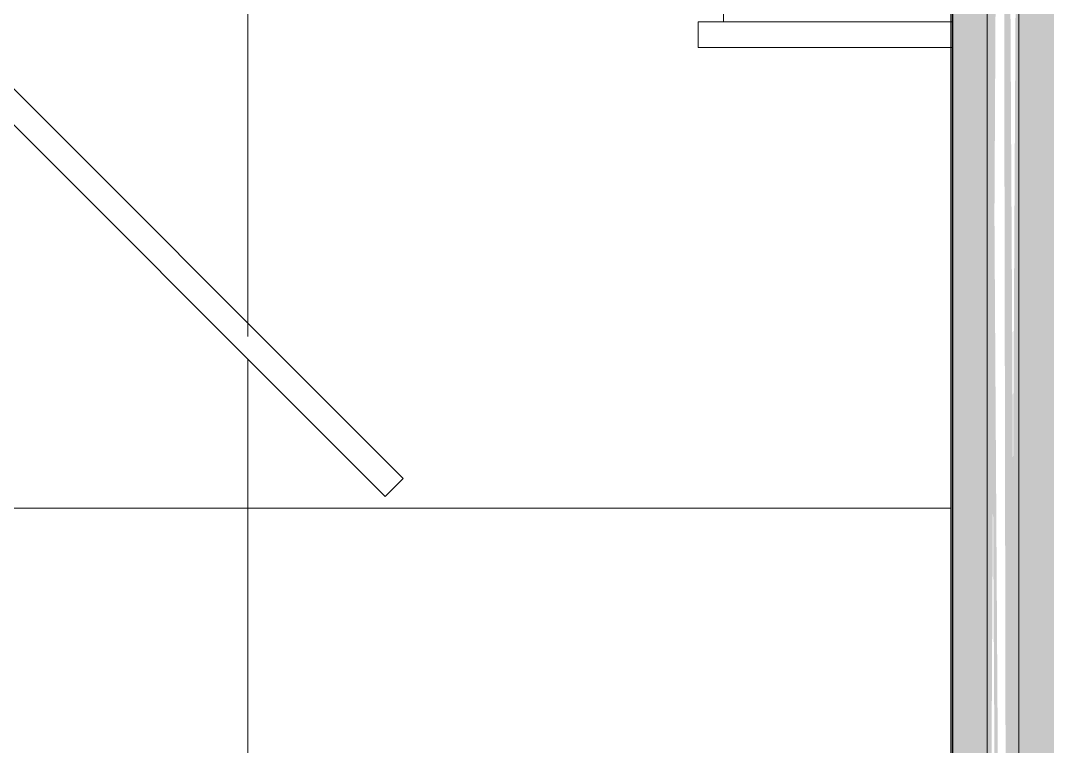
# Model space of a CAD drawing. Header units: metres. Extents: x 147 to 427, y -16 to 162.
# Drawn here: x 328.916 to 329.725, y 81.275 to 81.847 of the extents above; entities that cross this region are included whole.
import ezdxf

# ---------------------------------------------------------------- set-up
doc = ezdxf.new("R2010")
doc.units = ezdxf.units.M
doc.layers.add('1053_ARQ_BASE_MATADOURO_dwg', color=7, linetype='Continuous', lineweight=5, true_color=0x767676)
for name, color, linetype, lineweight in [('A-EQUIPAMENTOS', 7, 'Continuous', 5), ('A-PAREDE', 7, 'Continuous', 30), ('A-WALL', 7, 'Continuous', 9), ('A_lay', 7, 'Continuous', 5), ('P-PIPE', 7, 'Continuous', 5)]:
    doc.layers.add(name, color=color, linetype=linetype, lineweight=lineweight)

# ---------------------------------------------------------------- blocks, each defined once
blk = doc.blocks.new('1053_ARQ_BASE_MATADOURO_dwg_arq geral tgov-4039641-TÉRREO 1_20 - Dependente 1')
at = {"layer": 'A_lay', "true_color": 0xaaaaaa}
h = blk.add_hatch(dxfattribs=at)
h.set_pattern_fill('FP_2', color=253, style=0, pattern_type=2)
h.set_pattern_definition([(90, (-0.43, 0), (-0.6125, 4e-17), []), (180, (-0.43, 0), (-8e-17, -0.6125), [])])
h.paths.add_polyline_path([(30.45136, -2.58485), (30.76345, -2.57254), (30.74766, -2.56639), (30.52699, -2.50972), (30.45342, -2.5828)])
h.paths.add_polyline_path([(28.799, -2.59034), (28.8405, -2.5825), (28.84823, -2.44785), (28.85641, -2.59034), (29.24823, -2.5825), (29.24823, -1.36034), (28.81753, -1.77817), (28.80982, -1.77046), (29.24823, -1.34034), (29.54823, -1.3462), (29.54823, -1.36034), (29.26823, -1.36034), (29.26823, -2.59034), (30.14823, -2.5825), (30.14823, -1.36034), (29.72397, -1.7846), (29.70982, -1.77046), (30.14823, -1.34034), (30.26237, -1.3462), (30.608, -1.70767), (30.60178, -1.71389), (30.24823, -1.36034), (30.16823, -1.36034), (30.16823, -2.59034), (30.408, -2.56731), (30.4182, -2.09799), (30.44981, -2.01434), (30.51858, -1.95305), (30.61593, -1.92609), (30.65406, -1.93654), (30.7362, -1.98026), (30.78757, -2.05552), (30.808, -2.11939), (30.808, -2.57878), (31.0472, -2.58006), (31.0472, -1.36034), (30.84823, -1.36034), (30.84823, -1.34034), (30.86823, -1.34034), (30.86823, -0.98034), (30.59823, -0.72034), (30.59823, 0.70966), (28.44823, 0.70966), (28.44823, -0.52034), (29.74656, -0.52034), (29.74656, -0.54034), (28.44823, -0.54034), (28.44823, -1.34034), (28.64823, -1.3462), (28.64823, -1.36034), (28.44823, -1.36034), (28.44823, -2.59034), (28.79047, -2.59034)])
h.paths.add_polyline_path([(29.54931, -2.58485), (29.86141, -2.57254), (29.84562, -2.56639), (29.62494, -2.50972), (29.55137, -2.5828)])
h.paths.add_polyline_path([(29.26823, -2.59034), (29.50596, -2.56732), (29.51616, -2.09799), (29.54777, -2.01434), (29.62072, -1.94488), (29.70158, -1.92489), (29.75214, -1.93154), (29.86414, -2.01434), (29.90596, -2.11924), (29.90596, -2.57878), (29.86944, -2.58485), (29.47795, -2.58624)])
h.paths.add_polyline_path([(28.84823, -2.44785), (28.84005, -2.33681), (28.84823, -2.28837), (28.85641, -2.30536), (28.85641, -2.39717)])
h.paths.add_polyline_path([(28.84005, -2.30536), (28.80982, -2.29287), (28.83932, -2.30483)])
h.paths.add_polyline_path([(28.90886, -2.22233), (28.86408, -2.18033), (28.89746, -2.20235), (28.90599, -2.21624)])
at = {"layer": 'A-EQUIPAMENTOS', "color": 253, "true_color": 0xaaaaaa, "flags": 128}
for points in [[(30.86823, -1.34034), (30.86823, -0.98034), (30.59823, -0.72034), (30.59823, 0.70966)], [(30.16823, -2.59034), (30.16823, -1.36034), (30.24823, -1.36034), (30.26237, -1.3462), (30.61593, -1.69975), (30.60178, -1.71389), (30.24823, -1.36034), (30.24823, -1.34034), (30.14823, -1.34034), (30.14823, -2.59034)], [(31.04823, -1.36034), (30.84823, -1.36034), (30.84823, -1.34034), (31.04823, -1.34034)]]:
    blk.add_lwpolyline(points, dxfattribs=at)
at = {"layer": 'A-PAREDE', "color": 253, "true_color": 0xaaaaaa}
blk.add_line((31.04823, 0.55966), (31.04823, -2.44034), dxfattribs=at)
blk = doc.blocks.new('1053_ARQ_BASE_MATADOURO_dwg-3625622-TÉRREO 1_20 - Dependente 1')
blk.add_blockref('1053_ARQ_BASE_MATADOURO_dwg_arq geral tgov-4039641-TÉRREO 1_20 - Dependente 1', (130.20979, 83.18603))

msp = doc.modelspace()

# ---------------------------------------------------------------- hatches: boundary and pattern name
at = {"layer": 'A-WALL', "true_color": 0xffd4aa, "transparency": 33554483}
h = msp.add_hatch(color=41, dxfattribs=at)
h.paths.add_polyline_path([(329.65045, 80.5957), (329.79895, 80.60354), (329.79895, 83.8957), (329.65045, 83.8957), (329.65045, 80.60119)])
h.paths.add_polyline_path([(329.68373, 80.60919), (329.67748, 80.61964), (329.68674, 82.34871), (329.70248, 82.34871), (329.69321, 80.60919), (329.68674, 80.60919)])
h.paths.add_polyline_path([(329.7708, 80.60919), (329.74748, 80.60919), (329.75674, 82.34871), (329.77248, 82.34871), (329.77205, 80.60919)])
h.paths.add_polyline_path([(329.76009, 82.4102), (329.74915, 82.4102), (329.75998, 82.74409), (329.7708, 82.74409), (329.76321, 82.4102)])
h.paths.add_polyline_path([(329.68998, 82.4102), (329.67915, 82.4102), (329.68998, 82.74409), (329.7008, 82.74409), (329.69009, 82.4102)])
h.paths.add_polyline_path([(329.69321, 82.77589), (329.67791, 82.77589), (329.68674, 83.39351), (329.70205, 83.39351), (329.69352, 82.77589)])
h.paths.add_polyline_path([(329.74791, 82.77589), (329.75674, 83.39351), (329.77205, 83.39351), (329.76321, 82.77589), (329.74915, 82.77589)])
at = {"layer": 'P-PIPE', "true_color": 0x00ffff}
for points in [[(329.68998, 80.60919), (329.67915, 82.34871), (329.67748, 82.34871), (329.68674, 80.60919)], [(329.69623, 80.60919), (329.70248, 80.60919), (329.69321, 82.34871), (329.68998, 82.34871), (329.69321, 80.60919)]]:
    msp.add_hatch(color=4, dxfattribs=at).paths.add_polyline_path(points)

# ---------------------------------------------------------------- linework, layer by layer
at = {"layer": 'A-WALL', "color": 253, "true_color": 0xaaaaaa}
for p, q in [((329.64895, 83.8957), (329.64895, 80.5957)), ((329.65045, 83.8957), (329.65045, 80.5942))]:
    msp.add_line(p, q, dxfattribs=at)
at = {"layer": 'P-PIPE'}
for p, q in [((329.67748, 82.34871), (329.67748, 80.60919)), ((329.70248, 80.60919), (329.70248, 82.34871))]:
    msp.add_line(p, q, dxfattribs=at)

# ---------------------------------------------------------------- block references
at = {"layer": '1053_ARQ_BASE_MATADOURO_dwg', "color": 253, "true_color": 0xaaaaaa}
msp.add_blockref('1053_ARQ_BASE_MATADOURO_dwg-3625622-TÉRREO 1_20 - Dependente 1', (168.39195, 0), dxfattribs=at)

doc.saveas('drawing.dxf')
